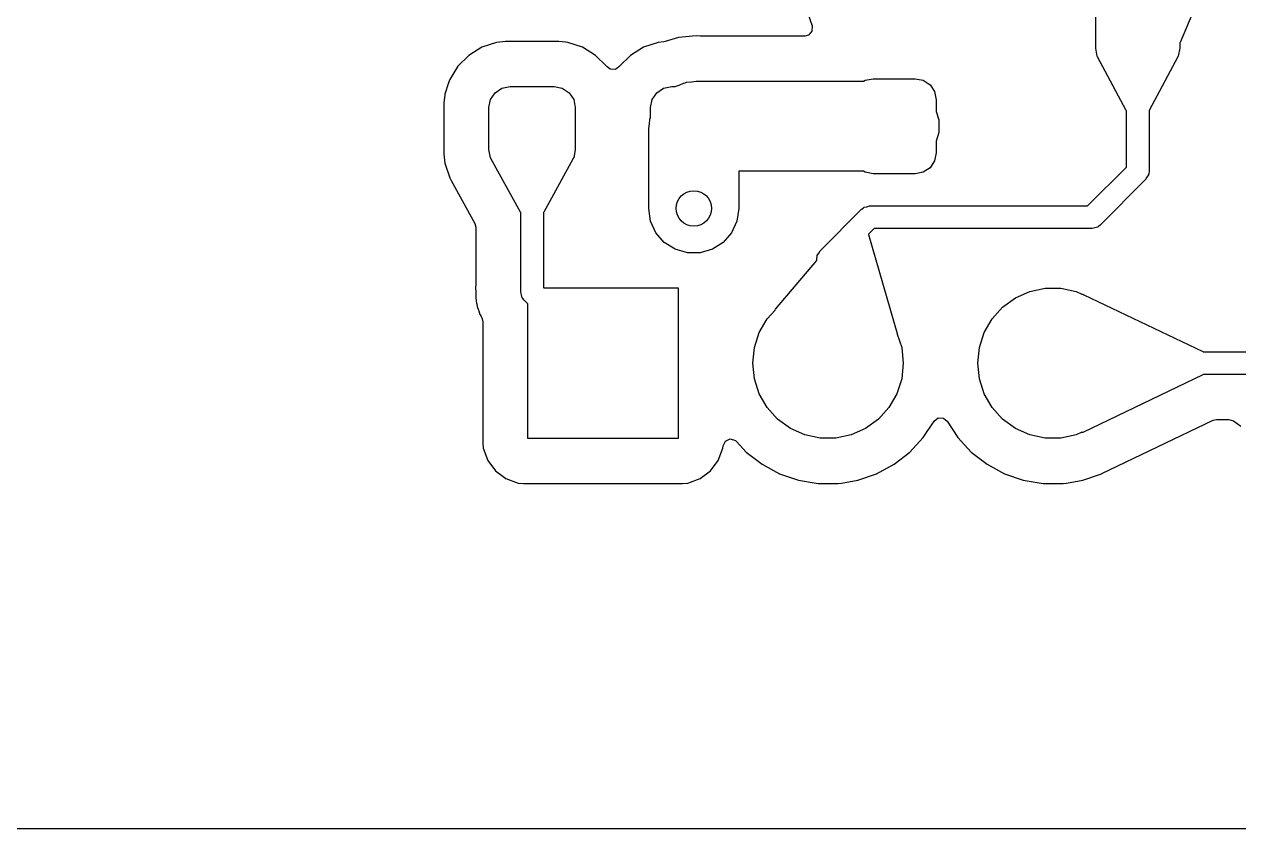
# Model space of a CAD drawing. Extents: x 106.8 to 191.4, y -142.2 to -57.6.
# Drawn here: x 139.31 to 153.02, y -142.21 to -133.13 of the extents above; entities that cross this region are included whole.
import ezdxf

# ---------------------------------------------------------------- set-up
doc = ezdxf.new("R2010")
doc.units = 0
doc.layers.add('BLACK', color=7, linetype='CONTINUOUS')

msp = doc.modelspace()

# ---------------------------------------------------------------- linework, layer by layer
at = {"layer": 'BLACK', "linetype": 'CONTINUOUS'}
for p, q in [((152.716, -132.495), (152.364, -133.332)), ((151.41, -133.396), (151.41, -132.896)), ((148.162, -133.006), (148.209, -133.147)), ((146.899, -133.258), (146.7, -133.277)), ((146.945, -133.262), (146.899, -133.258)), ((148.167, -133.252), (148.125, -133.263)), ((148.207, -133.207), (148.167, -133.252)), ((148.209, -133.147), (148.207, -133.207)), ((144.48, -133.387), (144.332, -133.479)), ((144.646, -133.333), (144.48, -133.387)), ((144.746, -133.322), (144.646, -133.333)), ((144.748, -133.322), (144.746, -133.322)), ((144.746, -133.322), (144.746, -133.322)), ((144.75, -133.322), (144.748, -133.322)), ((145.345, -133.322), (144.75, -133.322)), ((144.75, -133.322), (144.75, -133.322)), ((145.347, -133.322), (145.345, -133.322)), ((145.35, -133.322), (145.347, -133.322)), ((145.424, -133.33), (145.35, -133.322)), ((145.35, -133.322), (145.35, -133.322)), ((145.449, -133.333), (145.424, -133.33)), ((145.615, -133.387), (145.449, -133.333)), ((145.763, -133.479), (145.615, -133.387)), ((146.305, -133.387), (146.157, -133.479)), ((146.471, -133.333), (146.305, -133.387)), ((146.533, -133.326), (146.471, -133.333)), ((146.55, -133.323), (146.533, -133.326)), ((146.7, -133.277), (146.55, -133.323)), ((146.953, -133.263), (146.945, -133.262)), ((148.125, -133.263), (146.953, -133.263)), ((151.428, -133.487), (151.41, -133.396)), ((152.36, -133.396), (152.342, -133.487)), ((152.364, -133.332), (152.36, -133.337)), ((152.36, -133.337), (152.36, -133.396)), ((144.332, -133.479), (144.208, -133.602)), ((145.887, -133.602), (145.763, -133.479)), ((146.157, -133.479), (146.033, -133.602)), ((146.157, -133.479), (146.157, -133.479)), ((146.157, -133.479), (146.157, -133.479)), ((151.432, -133.494), (151.428, -133.487)), ((151.432, -133.496), (151.432, -133.494)), ((151.754, -134.102), (151.432, -133.496)), ((152.337, -133.496), (152.015, -134.102)), ((152.342, -133.487), (152.337, -133.493)), ((152.337, -133.493), (152.337, -133.496)), ((144.208, -133.602), (144.117, -133.751)), ((145.894, -133.61), (145.887, -133.602)), ((145.887, -133.602), (145.887, -133.602)), ((145.895, -133.608), (145.894, -133.61)), ((145.928, -133.635), (145.895, -133.608)), ((145.988, -133.637), (145.928, -133.635)), ((146.025, -133.608), (145.988, -133.637)), ((146.026, -133.61), (146.025, -133.608)), ((146.033, -133.602), (146.026, -133.61)), ((146.033, -133.602), (146.033, -133.602)), ((144.104, -133.789), (144.062, -133.916)), ((144.117, -133.751), (144.104, -133.789)), ((146.707, -133.814), (146.756, -133.792)), ((146.756, -133.792), (146.774, -133.789)), ((146.774, -133.789), (146.791, -133.783)), ((146.791, -133.783), (146.845, -133.779)), ((146.845, -133.779), (146.899, -133.771)), ((146.899, -133.771), (148.79, -133.771)), ((148.79, -133.771), (148.807, -133.76)), ((148.807, -133.76), (148.898, -133.742)), ((148.898, -133.742), (149.373, -133.742)), ((149.373, -133.742), (149.463, -133.76)), ((149.463, -133.76), (149.541, -133.811)), ((144.061, -133.929), (144.052, -134.016)), ((144.062, -133.916), (144.061, -133.929)), ((144.578, -133.977), (144.63, -133.9)), ((144.63, -133.9), (144.707, -133.849)), ((144.707, -133.849), (144.798, -133.831)), ((144.798, -133.831), (145.298, -133.831)), ((145.298, -133.831), (145.388, -133.849)), ((145.388, -133.849), (145.466, -133.9)), ((145.466, -133.9), (145.517, -133.977)), ((146.403, -133.977), (146.455, -133.9)), ((146.455, -133.9), (146.532, -133.849)), ((146.532, -133.849), (146.623, -133.831)), ((146.623, -133.831), (146.663, -133.831)), ((146.663, -133.831), (146.707, -133.814)), ((149.541, -133.811), (149.592, -133.888)), ((149.592, -133.888), (149.61, -133.979)), ((144.052, -134.016), (144.052, -134.016)), ((144.052, -134.016), (144.052, -134.018)), ((144.052, -134.018), (144.052, -134.021)), ((144.052, -134.021), (144.052, -134.021)), ((144.052, -134.021), (144.052, -134.591)), ((144.56, -134.068), (144.578, -133.977)), ((144.56, -134.543), (144.56, -134.068)), ((145.517, -133.977), (145.535, -134.068)), ((145.535, -134.068), (145.535, -134.543)), ((146.385, -134.068), (146.403, -133.977)), ((146.385, -134.163), (146.385, -134.068)), ((149.61, -133.979), (149.61, -134.112)), ((146.372, -134.252), (146.376, -134.198)), ((146.376, -134.198), (146.383, -134.181)), ((146.383, -134.181), (146.385, -134.163)), ((149.61, -134.112), (149.638, -134.207)), ((149.638, -134.207), (149.638, -134.351)), ((151.756, -134.105), (151.754, -134.102)), ((151.758, -134.106), (151.756, -134.105)), ((151.758, -134.739), (151.758, -134.106)), ((152.015, -134.102), (152.012, -134.105)), ((152.012, -134.105), (152.012, -134.791)), ((146.365, -134.306), (146.372, -134.252)), ((146.365, -135.206), (146.365, -134.306)), ((149.638, -134.351), (149.61, -134.446)), ((149.61, -134.446), (149.61, -134.579)), ((144.052, -134.591), (144.052, -134.591)), ((144.052, -134.591), (144.052, -134.593)), ((144.052, -134.593), (144.052, -134.595)), ((144.052, -134.595), (144.052, -134.595)), ((144.052, -134.595), (144.062, -134.695)), ((144.578, -134.634), (144.56, -134.543)), ((145.535, -134.543), (145.517, -134.634)), ((149.61, -134.579), (149.592, -134.67)), ((144.062, -134.695), (144.117, -134.861)), ((144.583, -134.641), (144.578, -134.634)), ((144.583, -134.643), (144.583, -134.641)), ((144.917, -135.25), (144.583, -134.643)), ((145.512, -134.643), (145.178, -135.25)), ((145.517, -134.634), (145.512, -134.641)), ((145.512, -134.641), (145.512, -134.643)), ((149.541, -134.747), (149.463, -134.799)), ((149.592, -134.67), (149.541, -134.747)), ((151.318, -135.179), (151.758, -134.739)), ((144.117, -134.861), (144.126, -134.875)), ((144.126, -134.875), (144.133, -134.89)), ((144.133, -134.89), (144.133, -134.891)), ((144.133, -134.891), (144.133, -134.891)), ((144.133, -134.891), (144.133, -134.891)), ((144.133, -134.891), (144.401, -135.377)), ((148.79, -134.787), (147.381, -134.787)), ((147.381, -134.787), (147.381, -135.206)), ((148.807, -134.799), (148.79, -134.787)), ((148.898, -134.817), (148.807, -134.799)), ((149.373, -134.817), (148.898, -134.817)), ((149.463, -134.799), (149.373, -134.817)), ((151.974, -134.881), (151.46, -135.396)), ((151.989, -134.854), (151.974, -134.881)), ((152.006, -134.827), (151.989, -134.854)), ((152.007, -134.821), (152.006, -134.827)), ((152.009, -134.818), (152.007, -134.821)), ((152.012, -134.791), (152.008, -134.814)), ((152.008, -134.814), (152.009, -134.818)), ((148.826, -135.188), (148.856, -135.179)), ((148.856, -135.179), (151.318, -135.179)), ((144.919, -135.252), (144.917, -135.25)), ((144.921, -135.253), (144.919, -135.252)), ((144.921, -136.153), (144.921, -135.253)), ((145.178, -135.25), (145.175, -135.252)), ((145.175, -135.252), (145.175, -136.1)), ((146.385, -135.349), (146.365, -135.206)), ((147.381, -135.206), (147.36, -135.349)), ((148.298, -135.684), (148.766, -135.216)), ((148.766, -135.216), (148.784, -135.202)), ((148.784, -135.202), (148.787, -135.199)), ((148.787, -135.199), (148.79, -135.198)), ((148.79, -135.198), (148.795, -135.194)), ((148.795, -135.194), (148.826, -135.188)), ((144.401, -135.377), (144.412, -135.419)), ((144.412, -135.419), (144.412, -136.073)), ((146.445, -135.481), (146.385, -135.349)), ((147.36, -135.349), (147.3, -135.481)), ((148.908, -135.433), (148.845, -135.496)), ((151.37, -135.433), (148.908, -135.433)), ((151.4, -135.424), (151.37, -135.433)), ((151.431, -135.417), (151.4, -135.424)), ((151.436, -135.413), (151.431, -135.417)), ((151.439, -135.413), (151.436, -135.413)), ((151.442, -135.409), (151.439, -135.413)), ((151.46, -135.396), (151.442, -135.409)), ((146.54, -135.59), (146.445, -135.481)), ((146.662, -135.668), (146.54, -135.59)), ((147.205, -135.59), (147.084, -135.668)), ((147.3, -135.481), (147.205, -135.59)), ((148.845, -135.496), (148.846, -135.499)), ((148.846, -135.499), (149.17, -136.618)), ((146.8, -135.709), (146.662, -135.668)), ((146.945, -135.709), (146.8, -135.709)), ((147.084, -135.668), (146.945, -135.709)), ((148.266, -135.738), (148.283, -135.711)), ((148.283, -135.711), (148.298, -135.684)), ((147.794, -136.344), (148.261, -135.793)), ((148.261, -135.773), (148.264, -135.751)), ((148.261, -135.793), (148.261, -135.773)), ((148.264, -135.746), (148.265, -135.744)), ((148.264, -135.751), (148.264, -135.746)), ((148.265, -135.744), (148.266, -135.738)), ((144.412, -136.073), (144.41, -136.092)), ((144.41, -136.092), (144.41, -136.093)), ((144.41, -136.093), (144.41, -136.093)), ((144.41, -136.093), (144.412, -136.162)), ((145.175, -136.1), (145.178, -136.104)), ((145.178, -136.104), (146.698, -136.104)), ((146.698, -136.104), (146.698, -137.804)), ((150.665, -136.145), (150.839, -136.108)), ((150.839, -136.108), (151.017, -136.108)), ((151.017, -136.108), (151.191, -136.145)), ((144.412, -136.162), (144.412, -136.164)), ((144.412, -136.164), (144.412, -136.193)), ((144.412, -136.193), (144.412, -136.196)), ((144.412, -136.196), (144.412, -136.196)), ((144.412, -136.196), (144.413, -136.199)), ((144.413, -136.199), (144.413, -136.207)), ((144.413, -136.207), (144.415, -136.253)), ((144.415, -136.253), (144.421, -136.276)), ((144.421, -136.276), (144.424, -136.289)), ((144.929, -136.183), (144.921, -136.153)), ((144.936, -136.214), (144.929, -136.183)), ((144.94, -136.219), (144.936, -136.214)), ((144.941, -136.222), (144.94, -136.219)), ((144.944, -136.225), (144.941, -136.222)), ((144.958, -136.243), (144.944, -136.225)), ((144.998, -136.283), (144.958, -136.243)), ((150.359, -136.322), (150.503, -136.217)), ((150.503, -136.217), (150.665, -136.145)), ((151.191, -136.145), (151.255, -136.174)), ((151.255, -136.174), (151.255, -136.173)), ((151.255, -136.173), (151.264, -136.173)), ((151.264, -136.173), (151.264, -136.174)), ((151.264, -136.174), (151.277, -136.18)), ((151.277, -136.18), (152.621, -136.823)), ((144.424, -136.289), (144.427, -136.312)), ((144.427, -136.312), (144.444, -136.355)), ((144.444, -136.355), (144.447, -136.363)), ((144.447, -136.363), (144.458, -136.402)), ((144.458, -136.402), (144.46, -136.407)), ((144.46, -136.407), (144.472, -136.428)), ((144.998, -137.804), (144.998, -136.283)), ((147.7, -136.454), (147.792, -136.353)), ((147.791, -136.352), (147.794, -136.344)), ((147.792, -136.353), (147.791, -136.352)), ((150.24, -136.454), (150.359, -136.322)), ((144.472, -136.428), (144.478, -136.44)), ((144.478, -136.44), (144.483, -136.454)), ((144.483, -136.454), (144.49, -136.487)), ((144.49, -136.487), (144.49, -137.852)), ((147.612, -136.608), (147.7, -136.454)), ((150.152, -136.608), (150.24, -136.454)), ((147.557, -136.777), (147.612, -136.608)), ((149.17, -136.618), (149.17, -136.624)), ((149.17, -136.624), (149.22, -136.777)), ((150.097, -136.777), (150.152, -136.608)), ((147.538, -136.954), (147.557, -136.777)), ((149.22, -136.777), (149.238, -136.954)), ((150.078, -136.954), (150.097, -136.777)), ((152.621, -136.823), (152.624, -136.827)), ((147.557, -137.13), (147.538, -136.954)), ((149.238, -136.954), (149.22, -137.13)), ((150.097, -137.13), (150.078, -136.954)), ((152.624, -136.827), (153.114, -136.827)), ((152.621, -137.084), (151.265, -137.734)), ((152.625, -137.082), (152.621, -137.084)), ((153.114, -137.081), (152.625, -137.081)), ((152.625, -137.081), (152.625, -137.082)), ((147.612, -137.299), (147.557, -137.13)), ((149.22, -137.13), (149.165, -137.299)), ((150.152, -137.299), (150.097, -137.13)), ((147.7, -137.453), (147.612, -137.299)), ((149.165, -137.299), (149.076, -137.453)), ((150.24, -137.453), (150.152, -137.299)), ((147.819, -137.585), (147.7, -137.453)), ((149.076, -137.453), (148.957, -137.585)), ((150.359, -137.585), (150.24, -137.453)), ((147.963, -137.69), (147.819, -137.585)), ((148.957, -137.585), (148.813, -137.69)), ((149.464, -137.791), (149.585, -137.606)), ((149.585, -137.606), (149.633, -137.57)), ((149.633, -137.57), (149.693, -137.573)), ((149.693, -137.573), (149.732, -137.606)), ((149.732, -137.606), (149.852, -137.791)), ((150.503, -137.69), (150.359, -137.585)), ((151.481, -138.199), (152.737, -137.598)), ((152.737, -137.598), (152.775, -137.589)), ((152.775, -137.589), (152.914, -137.589)), ((152.914, -137.589), (152.965, -137.605)), ((152.965, -137.605), (153.05, -137.665)), ((148.125, -137.762), (147.963, -137.69)), ((148.299, -137.799), (148.125, -137.762)), ((148.651, -137.762), (148.477, -137.799)), ((148.813, -137.69), (148.651, -137.762)), ((150.665, -137.762), (150.503, -137.69)), ((150.839, -137.799), (150.665, -137.762)), ((151.191, -137.762), (151.017, -137.799)), ((151.255, -137.733), (151.191, -137.762)), ((151.256, -137.734), (151.255, -137.733)), ((151.265, -137.734), (151.256, -137.734)), ((144.49, -137.852), (144.49, -137.855)), ((144.49, -137.855), (144.49, -137.855)), ((144.49, -137.855), (144.496, -137.913)), ((144.496, -137.913), (144.547, -138.05)), ((146.698, -137.804), (144.998, -137.804)), ((147.149, -138.05), (147.2, -137.913)), ((147.2, -137.913), (147.203, -137.887)), ((147.203, -137.887), (147.229, -137.833)), ((147.229, -137.833), (147.284, -137.809)), ((147.284, -137.809), (147.342, -137.826)), ((147.342, -137.826), (147.355, -137.837)), ((147.355, -137.837), (147.465, -137.957)), ((148.477, -137.799), (148.299, -137.799)), ((149.311, -137.957), (149.464, -137.791)), ((149.852, -137.791), (150.005, -137.957)), ((151.017, -137.799), (150.839, -137.799)), ((144.547, -138.05), (144.635, -138.167)), ((147.061, -138.167), (147.149, -138.05)), ((147.465, -137.957), (147.643, -138.095)), ((149.134, -138.095), (149.311, -137.957)), ((150.005, -137.957), (150.183, -138.095)), ((144.635, -138.167), (144.722, -138.232)), ((146.944, -138.254), (147.061, -138.167)), ((147.643, -138.095), (147.841, -138.202)), ((148.936, -138.202), (149.134, -138.095)), ((150.183, -138.095), (150.381, -138.202)), ((144.722, -138.232), (144.752, -138.254)), ((144.752, -138.254), (144.889, -138.306)), ((144.889, -138.306), (144.949, -138.312)), ((144.949, -138.312), (144.952, -138.312)), ((144.952, -138.312), (146.744, -138.312)), ((146.744, -138.312), (146.747, -138.312)), ((146.747, -138.312), (146.807, -138.306)), ((146.807, -138.306), (146.944, -138.254)), ((147.841, -138.202), (148.053, -138.275)), ((148.053, -138.275), (148.231, -138.305)), ((148.231, -138.305), (148.276, -138.312)), ((148.276, -138.312), (148.276, -138.312)), ((148.276, -138.312), (148.501, -138.312)), ((148.501, -138.312), (148.54, -138.306)), ((148.54, -138.306), (148.723, -138.275)), ((148.723, -138.275), (148.936, -138.202)), ((150.381, -138.202), (150.593, -138.275)), ((150.593, -138.275), (150.771, -138.305)), ((150.771, -138.305), (150.816, -138.312)), ((150.816, -138.312), (150.816, -138.312)), ((150.816, -138.312), (151.041, -138.312)), ((151.041, -138.312), (151.08, -138.306)), ((151.08, -138.306), (151.263, -138.275)), ((151.263, -138.275), (151.476, -138.202)), ((151.476, -138.202), (151.477, -138.201)), ((151.477, -138.201), (151.481, -138.2)), ((151.481, -138.2), (151.481, -138.199)), ((186.56, -142.208), (111.564, -142.208))]:
    msp.add_line(p, q, dxfattribs=at)
at = {"layer": 'BLACK'}
msp.add_circle((146.873, -135.206), 0.2, dxfattribs=at)

doc.saveas('drawing.dxf')
